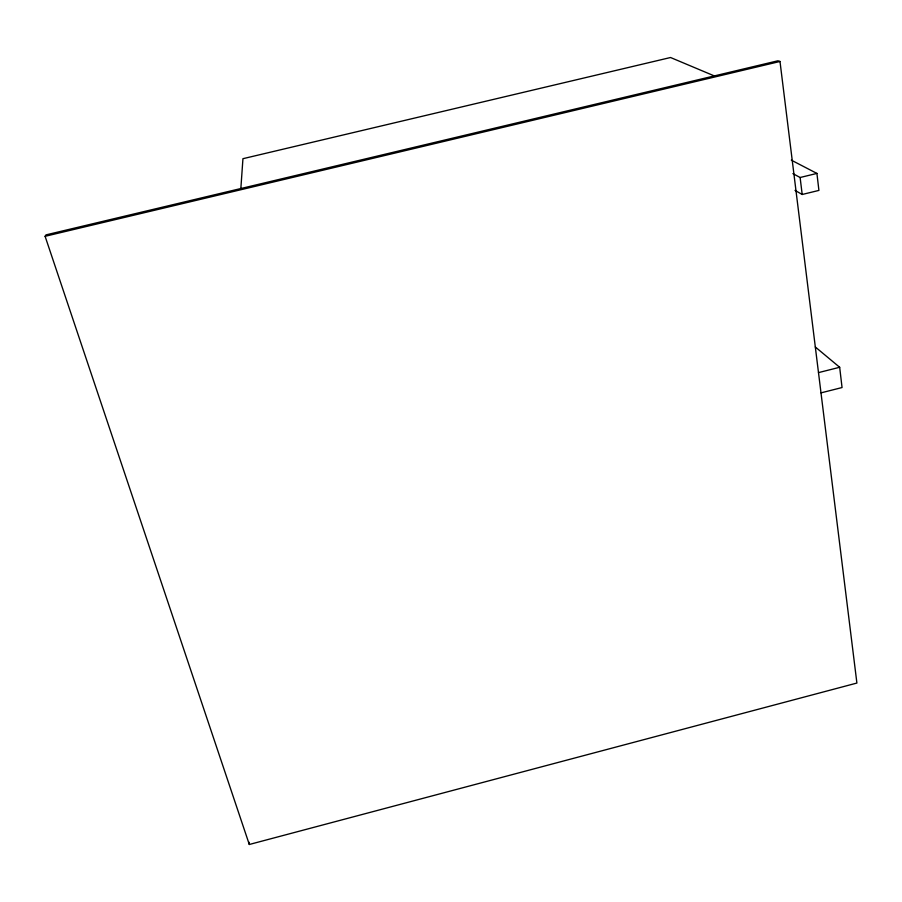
<?xml version="1.0" encoding="UTF-8"?>
<svg xmlns="http://www.w3.org/2000/svg" width="902" height="902" viewBox="0 0 902 902"><rect width="100%" height="100%" fill="white"/><g stroke="black" fill="none" stroke-linecap="round" stroke-linejoin="round"><path stroke-width="1.35" d="M249.302 844.486L45.1 236.313L45.991 234.881L777.941 60.784L779.993 61.471L856.9 683.051L249.302 844.486L249.324 842.321M240.845 188.529L242.942 158.696L670.547 57.514L714.316 75.915M818.486 372.616L839.672 367.283L842.051 387.544L821 392.866M792.914 173.601L800.119 177.502L816.919 173.421L818.915 190.412L802.194 194.482L795 190.378M45.1 236.313L779.993 61.471M791.313 160.15L816.919 173.421M815.295 346.966L839.672 367.283M800.119 177.502L802.194 194.482"/></g></svg>
